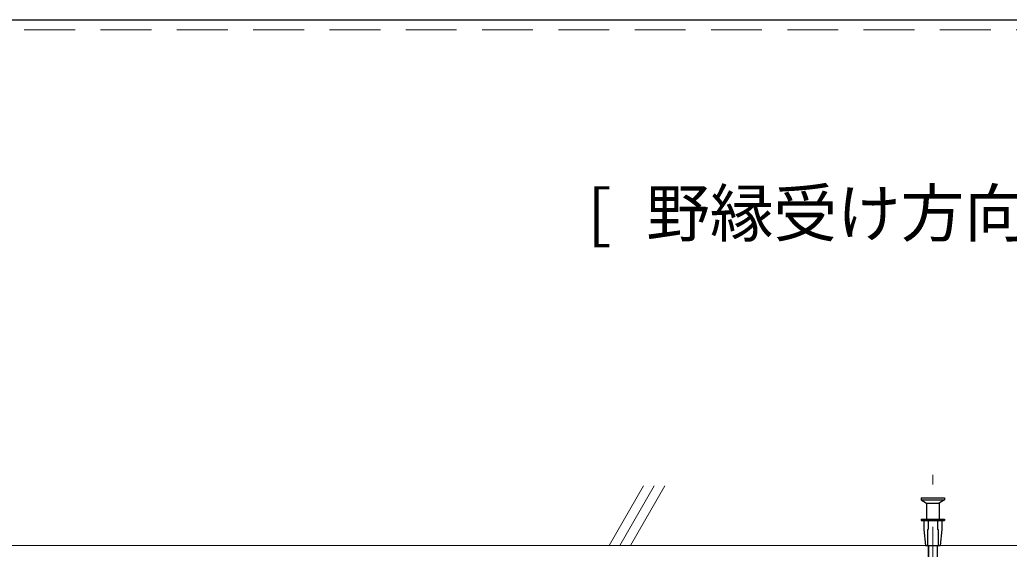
# Model space of a CAD drawing. Units: millimetres, scale not verified. Extents: x -7800 to 7800, y -5387 to 5300.
# Drawn here: x -4110 to -3176, y -2408 to -1908 of the extents above; entities that cross this region are included whole.
import ezdxf
from ezdxf.enums import TextEntityAlignment as Align

# ---------------------------------------------------------------- set-up
doc = ezdxf.new("R2010")
doc.units = ezdxf.units.MM
doc.header["$LTSCALE"] = 40
for name, pattern in [('CHAIN1', [8, 5, -1, 1, -1]), ('DASHED1', [1.8, 1.2, -0.6]), ('DOUBLE_CHAIN2', [12.8, 9, -1, 0.6, -0.6, 0.6, -1])]:
    doc.linetypes.add(name, pattern=pattern)
for name, color, linetype, lineweight in [('7-0_中心線', 4, 'CHAIN1', 9), ('7-1_吊り材', 7, 'Continuous', 18), ('7-3_野縁', 2, 'Continuous', 25), ('7-6_文字', 7, 'Continuous', 18), ('7-9_躯体他', 4, 'Continuous', 9), ('7-C_ビス・アンカーボルト・強調図形', 2, 'Continuous', 25), ('7-D_パネル', 4, 'Continuous', 9)]:
    doc.layers.add(name, color=color, linetype=linetype, lineweight=lineweight)
doc.styles.add('ＭＳ ゴシック', font='')
doc.styles.get('ＭＳ ゴシック').set_extended_font_data('MS Gothic')

msp = doc.modelspace()

# ---------------------------------------------------------------- linework, layer by layer
at = {"layer": '7-0_中心線'}
msp.add_line((-3248.34, -4186.86), (-3248.34, -2337.7), dxfattribs=at)
at = {"layer": '7-1_吊り材'}
for p, q in [((-3252.84, -3267.2), (-3252.84, -2404.5)), ((-3243.84, -2404.5), (-3243.84, -3267.2))]:
    msp.add_line(p, q, dxfattribs=at)
at = {"layer": '7-1_吊り材', "linetype": 'DOUBLE_CHAIN2'}
for p, q in [((-3252.28, -3267.2), (-3252.28, -2404.5)), ((-3244.4, -2404.5), (-3244.4, -3267.2))]:
    msp.add_line(p, q, dxfattribs=at)
at = {"layer": '7-3_野縁'}
msp.add_line((-4249.63, -1908.44), (-2155.95, -1908.44), dxfattribs=at)
at = {"layer": '7-9_躯体他'}
for p, q in [((-3553.71, -2404.5), (-3521.26, -2348.3)), ((-3543.71, -2404.5), (-3511.26, -2348.3)), ((-3533.71, -2404.5), (-3501.26, -2348.3)), ((-4453.6, -2404.5), (-2155.95, -2404.5))]:
    msp.add_line(p, q, dxfattribs=at)
at = {"layer": '7-C_ビス・アンカーボルト・強調図形'}
for p, q in [((-3259.34, -2359.5), (-3237.34, -2359.5)), ((-3259.34, -2361.5), (-3237.34, -2361.5)), ((-3254.34, -2364.5), (-3254.34, -2379.5)), ((-3254.34, -2364.5), (-3242.34, -2364.5)), ((-3242.34, -2364.5), (-3242.34, -2379.5)), ((-3259.34, -2379.5), (-3259.34, -2381)), ((-3259.34, -2379.5), (-3237.34, -2379.5)), ((-3237.34, -2379.5), (-3237.34, -2381)), ((-3259.34, -2381), (-3237.34, -2381)), ((-3256.84, -2381), (-3256.84, -2389.5)), ((-3256.84, -2389.5), (-3255.34, -2404.5)), ((-3239.84, -2389.5), (-3241.34, -2404.5)), ((-3239.84, -2381), (-3239.84, -2389.5)), ((-3255.34, -2404.5), (-3241.34, -2404.5))]:
    msp.add_line(p, q, dxfattribs=at)
at = {"layer": '7-C_ビス・アンカーボルト・強調図形', "linetype": 'DASHED1'}
for p, q in [((-3252.84, -2379.5), (-3252.84, -2389.5)), ((-3243.84, -2379.5), (-3243.84, -2389.5)), ((-3253.34, -2389.5), (-3253.34, -2404.5)), ((-3253.34, -2389.5), (-3252.84, -2389.5)), ((-3243.34, -2389.5), (-3243.84, -2389.5)), ((-3243.34, -2389.5), (-3243.34, -2404.5))]:
    msp.add_line(p, q, dxfattribs=at)
at = {"layer": '7-C_ビス・アンカーボルト・強調図形'}
for points in [[(-3259.34, -2359.5), (-3259.34, -2361.5), (-3254.34, -2364.5)], [(-3237.34, -2359.5), (-3237.34, -2361.5), (-3242.34, -2364.5)]]:
    msp.add_lwpolyline(points, dxfattribs=at)
at = {"layer": '7-D_パネル', "linetype": 'DASHED1'}
msp.add_line((-4249.63, -1917.94), (-2155.95, -1917.94), dxfattribs=at)

# ---------------------------------------------------------------- texts
at = {"layer": '7-6_文字', "style": 'ＭＳ ゴシック'}
msp.add_text('[ 野縁受け方向断面図 ]', height=43.99, dxfattribs=at).set_placement((-3578.56, -2126.1), align=Align.BOTTOM_LEFT)

doc.saveas('drawing.dxf')
